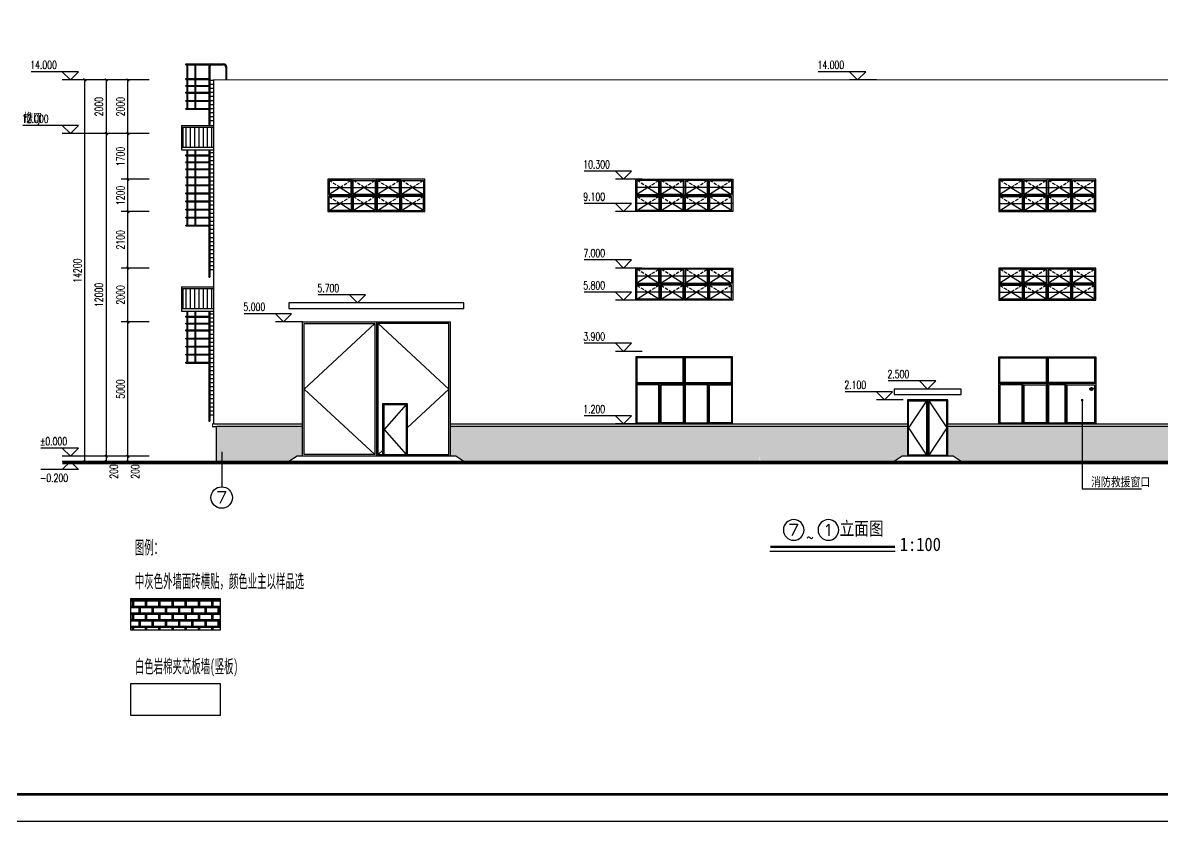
# Model space of a CAD drawing. Extents: x 4267484 to 4395158, y -674551 to -235742.
# Drawn here: x 4309795 to 4352166, y -548644 to -518944 of the extents above; entities that cross this region are included whole.
import ezdxf
from ezdxf.enums import TextEntityAlignment as Align

# ---------------------------------------------------------------- set-up
doc = ezdxf.new("R2010")
doc.units = 0
doc.header["$LTSCALE"] = 1000
doc.header["$MEASUREMENT"] = 0
doc.linetypes.add('DASH', pattern=[0.35, 0.25, -0.1])
doc.layers.get('0').update_dxf_attribs({"linetype": 'CONTINUOUS'})
doc.layers.get('Defpoints').update_dxf_attribs({"linetype": 'CONTINUOUS'})
doc.layers.add('_0', color=7, linetype='CONTINUOUS', lineweight=25)
for name, color, linetype in [('AXIS', 3, 'CONTINUOUS'), ('AXIS_TEXT', 7, 'CONTINUOUS'), ('DIM_ELEV', 3, 'CONTINUOUS'), ('DIM_LEAD', 3, 'CONTINUOUS'), ('PUB_DIM', 3, 'CONTINUOUS'), ('PUB_HATCH', 8, 'CONTINUOUS'), ('PUB_TEXT', 7, 'CONTINUOUS'), ('PUB_TITLE', 4, 'CONTINUOUS'), ('WINDOW', 4, 'CONTINUOUS'), ('图名', 15, 'CONTINUOUS'), ('填充', 251, 'CONTINUOUS'), ('爬梯', 8, 'CONTINUOUS')]:
    doc.layers.add(name, color=color, linetype=linetype)
doc.styles.add('_HZTXT', font='txt.shx', dxfattribs={"width": 0.8, "bigfont": 'HZTXT.shx'})
doc.styles.add('_TCH_AXIS', font='COMPLEX', dxfattribs={"bigfont": 'GBCBIG'})
doc.styles.add('_TCH_DIM', font='SIMPLEX', dxfattribs={"bigfont": 'GBCBIG'})
doc.styles.add('_TCH_DIM_T3', font='SIMPLEX', dxfattribs={"width": 0.705882, "bigfont": 'GBCBIG'})
doc.styles.add('COMPLEX', font='COMPLEX')
doc.styles.add('STYLE-黑体', font='simhei.ttf')
doc.styles.add('宋体', font='', dxfattribs={"width": 0.7})
doc.styles.get('宋体').set_extended_font_data('SimSun')
doc.dimstyles.new('_TCH_ARCH&&100', dxfattribs={"dimtxt": 297.5, "dimasz": 100, "dimexe": 250, "dimexo": 300, "dimgap": 126.25, "dimtad": 1, "dimdec": 0, "dimzin": 0, "dimdsep": 46, "dimtxsty": '_TCH_DIM_T3', "dimblk": 'ARCHTICK', "dimcen": 0.09, "dimclrt": 7, "dimazin": 2, "dimtfac": 1, "dimtdec": 0, "dimtix": 1, "dimtmove": 2, "dimatfit": 3, "dimfxl": 0, "dimtolj": 1, "dimtzin": 0, "dimarcsym": 0})

# ---------------------------------------------------------------- blocks, each defined once
blk = doc.blocks.new('_ArchTick')
at = {"color": 0, "linetype": 'ByBlock', "const_width": 0.4}
blk.add_lwpolyline([(-0.5, -0.5), (0.5, 0.5)], dxfattribs=at)
blk = doc.blocks.new('*D192')
at = {"layer": 'Defpoints', "color": 0}
for p in [(4313703, -521066), (4314791, -521066), (4314791, -523067)]:
    blk.add_point(p, dxfattribs=at)
at = {"layer": 'PUB_DIM', "color": 0, "lineweight": -2}
for p, q in [((4314491, -521066), (4313453, -521066)), ((4313703, -523067), (4313703, -521066)), ((4314491, -523067), (4313453, -523067))]:
    blk.add_line(p, q, dxfattribs=at)
at = {"layer": 'PUB_DIM', "color": 0, "lineweight": -2, "xscale": 100, "yscale": 100, "zscale": 100}
for p, rotation in [((4313703, -521066), 90), ((4313703, -523067), 270)]:
    blk.add_blockref('_ArchTick', p, dxfattribs=dict(at, rotation=rotation))
at = {"layer": 'PUB_DIM', "color": 7, "insert": (4313428, -522066), "char_height": 297.5, "attachment_point": 5, "rotation": 90, "style": '_TCH_DIM_T3'}
blk.add_mtext('\\A1;2000', dxfattribs=at)
blk = doc.blocks.new('*D193')
at = {"layer": 'Defpoints', "color": 0}
for p in [(4313703, -523067), (4314791, -523067), (4314791, -524767)]:
    blk.add_point(p, dxfattribs=at)
at = {"layer": 'PUB_DIM', "color": 0, "lineweight": -2}
for p, q in [((4314491, -523067), (4313453, -523067)), ((4313703, -524767), (4313703, -523067)), ((4314491, -524767), (4313453, -524767))]:
    blk.add_line(p, q, dxfattribs=at)
at = {"layer": 'PUB_DIM', "color": 0, "lineweight": -2, "xscale": 100, "yscale": 100, "zscale": 100}
for p, rotation in [((4313703, -523067), 90), ((4313703, -524767), 270)]:
    blk.add_blockref('_ArchTick', p, dxfattribs=dict(at, rotation=rotation))
at = {"layer": 'PUB_DIM', "color": 7, "insert": (4313428, -523917), "char_height": 297.5, "attachment_point": 5, "rotation": 90, "style": '_TCH_DIM_T3'}
blk.add_mtext('\\A1;1700', dxfattribs=at)
blk = doc.blocks.new('*D194')
at = {"layer": 'Defpoints', "color": 0}
for p in [(4313703, -524767), (4314791, -524767), (4314791, -525967)]:
    blk.add_point(p, dxfattribs=at)
at = {"layer": 'PUB_DIM', "color": 0, "lineweight": -2}
for p, q in [((4314491, -524767), (4313453, -524767)), ((4313703, -525967), (4313703, -524767)), ((4314491, -525967), (4313453, -525967))]:
    blk.add_line(p, q, dxfattribs=at)
at = {"layer": 'PUB_DIM', "color": 0, "lineweight": -2, "xscale": 100, "yscale": 100, "zscale": 100}
for p, rotation in [((4313703, -524767), 90), ((4313703, -525967), 270)]:
    blk.add_blockref('_ArchTick', p, dxfattribs=dict(at, rotation=rotation))
at = {"layer": 'PUB_DIM', "color": 7, "insert": (4313428, -525367), "char_height": 297.5, "attachment_point": 5, "rotation": 90, "style": '_TCH_DIM_T3'}
blk.add_mtext('\\A1;1200', dxfattribs=at)
blk = doc.blocks.new('*D195')
at = {"layer": 'Defpoints', "color": 0}
for p in [(4313703, -525967), (4314791, -525967), (4314791, -528067)]:
    blk.add_point(p, dxfattribs=at)
at = {"layer": 'PUB_DIM', "color": 0, "lineweight": -2}
for p, q in [((4314491, -525967), (4313453, -525967)), ((4313703, -528067), (4313703, -525967)), ((4314491, -528067), (4313453, -528067))]:
    blk.add_line(p, q, dxfattribs=at)
at = {"layer": 'PUB_DIM', "color": 0, "lineweight": -2, "xscale": 100, "yscale": 100, "zscale": 100}
for p, rotation in [((4313703, -525967), 90), ((4313703, -528067), 270)]:
    blk.add_blockref('_ArchTick', p, dxfattribs=dict(at, rotation=rotation))
at = {"layer": 'PUB_DIM', "color": 7, "insert": (4313428, -527017), "char_height": 297.5, "attachment_point": 5, "rotation": 90, "style": '_TCH_DIM_T3'}
blk.add_mtext('\\A1;2100', dxfattribs=at)
blk = doc.blocks.new('*D196')
at = {"layer": 'Defpoints', "color": 0}
for p in [(4313703, -528067), (4314791, -528067), (4314791, -530067)]:
    blk.add_point(p, dxfattribs=at)
at = {"layer": 'PUB_DIM', "color": 0, "lineweight": -2}
for p, q in [((4314491, -528067), (4313453, -528067)), ((4313703, -530067), (4313703, -528067)), ((4314491, -530067), (4313453, -530067))]:
    blk.add_line(p, q, dxfattribs=at)
at = {"layer": 'PUB_DIM', "color": 0, "lineweight": -2, "xscale": 100, "yscale": 100, "zscale": 100}
for p, rotation in [((4313703, -528067), 90), ((4313703, -530067), 270)]:
    blk.add_blockref('_ArchTick', p, dxfattribs=dict(at, rotation=rotation))
at = {"layer": 'PUB_DIM', "color": 7, "insert": (4313428, -529067), "char_height": 297.5, "attachment_point": 5, "rotation": 90, "style": '_TCH_DIM_T3'}
blk.add_mtext('\\A1;2000', dxfattribs=at)
blk = doc.blocks.new('*D197')
at = {"layer": 'Defpoints', "color": 0}
for p in [(4313703, -530067), (4314791, -530067), (4314791, -535067)]:
    blk.add_point(p, dxfattribs=at)
at = {"layer": 'PUB_DIM', "color": 0, "lineweight": -2}
for p, q in [((4314491, -530067), (4313453, -530067)), ((4313703, -535067), (4313703, -530067)), ((4314491, -535067), (4313453, -535067))]:
    blk.add_line(p, q, dxfattribs=at)
at = {"layer": 'PUB_DIM', "color": 0, "lineweight": -2, "xscale": 100, "yscale": 100, "zscale": 100}
for p, rotation in [((4313703, -530067), 90), ((4313703, -535067), 270)]:
    blk.add_blockref('_ArchTick', p, dxfattribs=dict(at, rotation=rotation))
at = {"layer": 'PUB_DIM', "color": 7, "insert": (4313428, -532567), "char_height": 297.5, "attachment_point": 5, "rotation": 90, "style": '_TCH_DIM_T3'}
blk.add_mtext('\\A1;5000', dxfattribs=at)
blk = doc.blocks.new('*D198')
at = {"layer": 'Defpoints', "color": 0}
for p in [(4313703, -535067), (4314791, -535067), (4314791, -535267)]:
    blk.add_point(p, dxfattribs=at)
at = {"layer": 'PUB_DIM', "color": 0, "lineweight": -2}
for p, q in [((4314491, -535067), (4313453, -535067)), ((4313703, -535067), (4313703, -534967)), ((4313703, -535267), (4313703, -535067)), ((4314491, -535267), (4313453, -535267)), ((4313703, -535267), (4313703, -535367))]:
    blk.add_line(p, q, dxfattribs=at)
at = {"layer": 'PUB_DIM', "color": 0, "lineweight": -2, "xscale": 100, "yscale": 100, "zscale": 100}
for p, rotation in [((4313703, -535067), 270), ((4313703, -535267), 90)]:
    blk.add_blockref('_ArchTick', p, dxfattribs=dict(at, rotation=rotation))
at = {"layer": 'PUB_DIM', "color": 7, "insert": (4313978, -535637), "char_height": 297.5, "attachment_point": 5, "rotation": 90, "style": '_TCH_DIM_T3'}
blk.add_mtext('\\A1;200', dxfattribs=at)
blk = doc.blocks.new('*D199')
at = {"layer": 'Defpoints', "color": 0}
for p in [(4312103, -521066), (4313691, -521066), (4313691, -535267)]:
    blk.add_point(p, dxfattribs=at)
at = {"layer": 'PUB_DIM', "color": 0, "lineweight": -2}
for p, q in [((4313391, -521066), (4311853, -521066)), ((4312103, -535267), (4312103, -521066)), ((4313391, -535267), (4311853, -535267))]:
    blk.add_line(p, q, dxfattribs=at)
at = {"layer": 'PUB_DIM', "color": 0, "lineweight": -2, "xscale": 100, "yscale": 100, "zscale": 100}
for p, rotation in [((4312103, -521066), 90), ((4312103, -535267), 270)]:
    blk.add_blockref('_ArchTick', p, dxfattribs=dict(at, rotation=rotation))
at = {"layer": 'PUB_DIM', "color": 7, "insert": (4311828, -528166), "char_height": 297.5, "attachment_point": 5, "rotation": 90, "style": '_TCH_DIM_T3'}
blk.add_mtext('\\A1;14200', dxfattribs=at)
blk = doc.blocks.new('*D200')
at = {"layer": 'Defpoints', "color": 0}
for p in [(4312903, -521066), (4313691, -521066), (4313691, -523067)]:
    blk.add_point(p, dxfattribs=at)
at = {"layer": 'PUB_DIM', "color": 0, "lineweight": -2}
for p, q in [((4313391, -521066), (4312653, -521066)), ((4312903, -523067), (4312903, -521066)), ((4313391, -523067), (4312653, -523067))]:
    blk.add_line(p, q, dxfattribs=at)
at = {"layer": 'PUB_DIM', "color": 0, "lineweight": -2, "xscale": 100, "yscale": 100, "zscale": 100}
for p, rotation in [((4312903, -521066), 90), ((4312903, -523067), 270)]:
    blk.add_blockref('_ArchTick', p, dxfattribs=dict(at, rotation=rotation))
at = {"layer": 'PUB_DIM', "color": 7, "insert": (4312628, -522066), "char_height": 297.5, "attachment_point": 5, "rotation": 90, "style": '_TCH_DIM_T3'}
blk.add_mtext('\\A1;2000', dxfattribs=at)
blk = doc.blocks.new('*D201')
at = {"layer": 'Defpoints', "color": 0}
for p in [(4312903, -523067), (4313691, -523067), (4313691, -535067)]:
    blk.add_point(p, dxfattribs=at)
at = {"layer": 'PUB_DIM', "color": 0, "lineweight": -2}
for p, q in [((4313391, -523067), (4312653, -523067)), ((4312903, -535067), (4312903, -523067)), ((4313391, -535067), (4312653, -535067))]:
    blk.add_line(p, q, dxfattribs=at)
at = {"layer": 'PUB_DIM', "color": 0, "lineweight": -2, "xscale": 100, "yscale": 100, "zscale": 100}
for p, rotation in [((4312903, -523067), 90), ((4312903, -535067), 270)]:
    blk.add_blockref('_ArchTick', p, dxfattribs=dict(at, rotation=rotation))
at = {"layer": 'PUB_DIM', "color": 7, "insert": (4312628, -529067), "char_height": 297.5, "attachment_point": 5, "rotation": 90, "style": '_TCH_DIM_T3'}
blk.add_mtext('\\A1;12000', dxfattribs=at)
blk = doc.blocks.new('*D202')
at = {"layer": 'Defpoints', "color": 0}
for p in [(4312903, -535067), (4313691, -535067), (4313691, -535267)]:
    blk.add_point(p, dxfattribs=at)
at = {"layer": 'PUB_DIM', "color": 0, "lineweight": -2}
for p, q in [((4313391, -535067), (4312653, -535067)), ((4312903, -535067), (4312903, -534967)), ((4312903, -535267), (4312903, -535067)), ((4313391, -535267), (4312653, -535267)), ((4312903, -535267), (4312903, -535367))]:
    blk.add_line(p, q, dxfattribs=at)
at = {"layer": 'PUB_DIM', "color": 0, "lineweight": -2, "xscale": 100, "yscale": 100, "zscale": 100}
for p, rotation in [((4312903, -535067), 270), ((4312903, -535267), 90)]:
    blk.add_blockref('_ArchTick', p, dxfattribs=dict(at, rotation=rotation))
at = {"layer": 'PUB_DIM', "color": 7, "insert": (4313178, -535637), "char_height": 297.5, "attachment_point": 5, "rotation": 90, "style": '_TCH_DIM_T3'}
blk.add_mtext('\\A1;200', dxfattribs=at)
blk = doc.blocks.new('C-3015')
at = {"layer": 'PUB_HATCH', "linetype": 'DASH', "ltscale": 0.5}
for p, q in [((733687, 126065), (733277, 126325)), ((733687, 126065), (734097, 126325)), ((734587, 126065), (734177, 126325)), ((734587, 126065), (734997, 126325)), ((735487, 126065), (735077, 126325)), ((735487, 126065), (735897, 126325)), ((736387, 126065), (735977, 126325)), ((736387, 126065), (736797, 126325)), ((733277, 125725), (733687, 125465)), ((734097, 125725), (733687, 125465)), ((734177, 125725), (734587, 125465)), ((734997, 125725), (734587, 125465)), ((735077, 125725), (735487, 125465)), ((735897, 125725), (735487, 125465)), ((735977, 125725), (736387, 125465)), ((736797, 125725), (736387, 125465))]:
    blk.add_line(p, q, dxfattribs=at)
at = {"layer": 'PUB_HATCH'}
for p, q in [((736837, 126065), (733237, 126065)), ((733687, 126065), (733277, 125805)), ((733687, 126065), (734097, 125805)), ((734587, 126065), (734177, 125805)), ((734587, 126065), (734997, 125805)), ((735487, 126065), (735077, 125805)), ((735487, 126065), (735897, 125805)), ((736387, 126065), (735977, 125805)), ((736387, 126065), (736797, 125805)), ((736837, 125465), (733237, 125465)), ((733277, 125205), (733687, 125465)), ((734097, 125205), (733687, 125465)), ((734177, 125205), (734587, 125465)), ((734997, 125205), (734587, 125465)), ((735077, 125205), (735487, 125465)), ((735897, 125205), (735487, 125465)), ((735977, 125205), (736387, 125465)), ((736797, 125205), (736387, 125465))]:
    blk.add_line(p, q, dxfattribs=at)
at = {"layer": 'WINDOW', "color": 160}
for p, q in [((734137, 125165), (734137, 126365)), ((735037, 125165), (735037, 126365)), ((735937, 125165), (735937, 126365)), ((736797, 125765), (733237, 125765))]:
    blk.add_line(p, q, dxfattribs=at)
for points in [[(733237, 126365), (736837, 126365), (736837, 125165), (733237, 125165)], [(734097, 126325), (733277, 126325), (733277, 125805), (734097, 125805)], [(734177, 126325), (734997, 126325), (734997, 125805), (734177, 125805)], [(735897, 126325), (735077, 126325), (735077, 125805), (735897, 125805)], [(735977, 126325), (736797, 126325), (736797, 125805), (735977, 125805)], [(734097, 125205), (733277, 125205), (733277, 125725), (734097, 125725)], [(734177, 125205), (734997, 125205), (734997, 125725), (734177, 125725)], [(735897, 125205), (735077, 125205), (735077, 125725), (735897, 125725)], [(735977, 125205), (736797, 125205), (736797, 125725), (735977, 125725)]]:
    blk.add_lwpolyline(points, close=True, dxfattribs=at)
blk = doc.blocks.new('_AXISO')
blk.add_circle((0, 0), 0.5)
at = {"layer": 'AXIS_TEXT', "style": 'COMPLEX', "width": 1.041667}
blk.add_attdef('A', text='', height=0.56, dxfattribs=at).set_placement((-0.25, -0.28), (0.25, -0.28), align=Align.FIT)

msp = doc.modelspace()

# ---------------------------------------------------------------- hatches: boundary and pattern name
at = {"layer": '_0'}
msp.add_hatch(color=0, dxfattribs=at).paths.add_polyline_path([(4349482, -532565.5, -1), (4349582, -532565.5, -1)])
at = {"layer": '填充', "linetype": 'ByBlock', "lineweight": 100}
h = msp.add_hatch(dxfattribs=at)
h.set_pattern_fill('AR-B816C', color=256, scale=200)
h.set_pattern_definition([(0, (-6847198.62, 428455.24), (245.692378, 245.692378), [479.867928, -11.51682]), (0, (-6847444.3, 428466.75), (245.692378, 245.692378), [479.867928, -11.51682]), (90, (-6847198.62, 428455.24), (-245.692378, 245.692378), [-257.20918, 234.175548]), (90, (-6847210.13, 428455.24), (-245.692378, 245.692378), [-257.20918, 234.175548])])
h.paths.add_polyline_path([(4361192.2, -535066.7), (4361392.2, -535066.7), (4361692.2, -535266.7), (4364392.2, -535266.7), (4364392.2, -533966.7), (4361192.2, -533966.7)])
h.paths.add_polyline_path([(4320192.2, -535066.7), (4320192.2, -533966.7), (4316992.2, -533966.7), (4316992.2, -535266.7), (4319692.2, -535266.7), (4319992.2, -535066.7)])
h.paths.add_polyline_path([(4355192.2, -535266.7), (4344692.2, -535266.7), (4344392.2, -535066.7), (4344192.2, -535066.7), (4344192.2, -533966.7), (4355692.2, -533966.7), (4355692.2, -535066.7), (4355492.2, -535066.7)])
h.paths.add_polyline_path([(4337192.2, -533966.7), (4337192.2, -535266.7), (4336992.2, -535266.7), (4336692.2, -535266.7), (4326192.2, -535266.7), (4325892.2, -535066.7), (4325692.2, -535066.7), (4325692.2, -533966.7)])
h.paths.add_polyline_path([(4342692.2, -535066.7), (4342492.2, -535066.7), (4342192.2, -535266.7), (4339192.2, -535266.7), (4337232.7, -535258.9), (4337192.2, -535029.8), (4337192.2, -533966.7), (4342692.2, -533966.7)])
h = msp.add_hatch(dxfattribs=at)
h.set_pattern_fill('AR-B816C', color=256, scale=200)
h.set_pattern_definition([(0, (-6771253.25, 126372.6), (245.692378, 245.692378), [479.867928, -11.51682]), (0, (-6771498.94, 126384.13), (245.692378, 245.692378), [479.867928, -11.51682]), (90, (-6771253.25, 126372.6), (-245.692378, 245.692378), [-257.20918, 234.175548]), (90, (-6771264.77, 126372.6), (-245.692378, 245.692378), [-257.20918, 234.175548])])
h.paths.add_polyline_path([(4313810.9, -540357.2), (4313810.9, -541541.3), (4317128.8, -541541.3), (4317128.8, -540357.2)])
at = {"layer": '爬梯'}
h = msp.add_hatch(dxfattribs=at)
h.set_pattern_fill('ANSI31', color=256, scale=100, angle=45, style=0)
h.set_pattern_definition([(90, (4240943.63, -502953.78), (158.75, 1e-14), [])])
h.paths.add_polyline_path([(4315752.2, -522826.7), (4315752.2, -523566.7), (4316892.2, -523566.7), (4316892.2, -522826.7)])
h = msp.add_hatch(dxfattribs=at)
h.set_pattern_fill('ANSI31', color=256, scale=100, angle=45, style=0)
h.set_pattern_definition([(90, (4240943.63, -508953.78), (158.75, 1e-14), [])])
h.paths.add_polyline_path([(4315752.2, -528826.7), (4315752.2, -529566.7), (4316892.2, -529566.7), (4316892.2, -528826.7)])

# ---------------------------------------------------------------- linework, layer by layer
for points in [[(4326192.2, -529366.7), (4319691.9, -529366.7), (4319691.9, -529566.7), (4326192.2, -529566.7)], [(4344692.2, -532566.7), (4342192.2, -532566.7), (4342192.2, -532766.7), (4344692.2, -532766.7)]]:
    msp.add_lwpolyline(points, close=True)
at = {"color": 0}
for points in [[(4326192.2, -535266.7), (4325892.2, -535066.7), (4319992.2, -535066.7), (4319692.2, -535266.7)], [(4344692.2, -535266.7), (4344392.2, -535066.7), (4342492.2, -535066.7), (4342192.2, -535266.7)]]:
    msp.add_lwpolyline(points, dxfattribs=at)
at = {"layer": '_0', "color": 0}
for p, q in [((4316892.2, -533866.7), (4320192.2, -533866.7)), ((4325692.2, -533866.7), (4337192.2, -533866.7)), ((4337192.2, -533866.7), (4342692.2, -533866.7)), ((4344192.2, -533866.7), (4355692.2, -533866.7)), ((4320192.2, -533966.7), (4316992.2, -533966.7)), ((4337192.2, -533966.7), (4325692.2, -533966.7)), ((4342692.2, -533966.7), (4337192.2, -533966.7)), ((4355692.2, -533966.7), (4344192.2, -533966.7)), ((4370120.2, -535266.7), (4311264.1, -535266.7))]:
    msp.add_line(p, q, dxfattribs=at)
for points, const_width in [([(4364392.2, -535266.7), (4364392.2, -533966.7), (4364532.2, -533966.7), (4364532.2, -533866.7), (4364492.2, -533866.7), (4364492.2, -521066.7), (4316892.2, -521066.2), (4316892.2, -533866.7), (4316852.2, -533866.7), (4316852.2, -533966.7), (4316992.2, -533966.7), (4316992.2, -535266.7)], 40), ([(4370120.2, -535316.7), (4311264.1, -535316.7)], 100)]:
    msp.add_lwpolyline(points, dxfattribs=dict(at, const_width=const_width))
for radius in [60, 50]:
    msp.add_circle((4349532, -532565.5), radius, dxfattribs=at)
at = {"layer": 'AXIS'}
for p, q in [((4349188.1, -532973.7), (4349188.1, -536282.7)), ((4349188.1, -536282.7), (4351392.7, -536282.7))]:
    msp.add_line(p, q, dxfattribs=at)
at = {"layer": 'AXIS', "color": 0}
msp.add_line((4317192.2, -534909.7), (4317192.2, -536203.9), dxfattribs=at)
msp.add_circle((4317192.2, -536603.9), 400, dxfattribs=at)
at = {"layer": 'DIM_ELEV'}
for p, q in [((4311864.1, -520764.2), (4310102.3, -520764.2)), ((4311564.1, -521064.2), (4311264.1, -520764.2)), ((4312264.1, -521064.2), (4311264.1, -521064.2)), ((4311564.1, -521064.2), (4311864.1, -520764.2)), ((4341139.5, -520764.2), (4339377.7, -520764.2)), ((4340839.5, -521064.2), (4340539.5, -520764.2)), ((4341539.5, -521064.2), (4340539.5, -521064.2)), ((4340839.5, -521064.2), (4341139.5, -520764.2)), ((4311864.1, -522766.7), (4309795.2, -522766.7)), ((4311564.1, -523066.7), (4311264.1, -522766.7)), ((4311564.1, -523066.7), (4311864.1, -522766.7)), ((4312264.1, -523066.7), (4311264.1, -523066.7)), ((4332430.9, -524466.7), (4330669.1, -524466.7)), ((4332130.9, -524766.7), (4331830.9, -524466.7)), ((4332130.9, -524766.7), (4332430.9, -524466.7)), ((4332830.9, -524766.7), (4331830.9, -524766.7)), ((4332430.9, -525666.7), (4330669.1, -525666.7)), ((4332130.9, -525966.7), (4331830.9, -525666.7)), ((4332130.9, -525966.7), (4332430.9, -525666.7)), ((4332830.9, -525966.7), (4331830.9, -525966.7)), ((4332430.9, -527766.7), (4330669.1, -527766.7)), ((4332130.9, -528066.7), (4331830.9, -527766.7)), ((4332130.9, -528066.7), (4332430.9, -527766.7)), ((4332830.9, -528066.7), (4331830.9, -528066.7)), ((4322542, -529066.7), (4320780.2, -529066.7)), ((4322242, -529366.7), (4321942, -529066.7)), ((4322242, -529366.7), (4322542, -529066.7)), ((4332430.9, -528966.7), (4330669.1, -528966.7)), ((4332130.9, -529266.7), (4331830.9, -528966.7)), ((4332130.9, -529266.7), (4332430.9, -528966.7)), ((4332830.9, -529266.7), (4331830.9, -529266.7)), ((4319792.2, -529766.7), (4318030.3, -529766.7)), ((4319492.2, -530066.7), (4319192.2, -529766.7)), ((4319492.2, -530066.7), (4319792.2, -529766.7)), ((4320192.2, -530066.7), (4319192.2, -530066.7)), ((4332430.9, -530866.7), (4330669.1, -530866.7)), ((4332130.9, -531166.7), (4331830.9, -530866.7)), ((4332130.9, -531166.7), (4332430.9, -530866.7)), ((4332830.9, -531166.7), (4331830.9, -531166.7)), ((4343742.2, -532266.7), (4341980.3, -532266.7)), ((4343442.2, -532566.7), (4343142.2, -532266.7)), ((4343442.2, -532566.7), (4343742.2, -532266.7)), ((4342138.2, -532666.7), (4340376.3, -532666.7)), ((4341838.2, -532966.7), (4341538.2, -532666.7)), ((4342538.2, -532966.7), (4341538.2, -532966.7)), ((4341838.2, -532966.7), (4342138.2, -532666.7)), ((4332430.9, -533566.7), (4330669.1, -533566.7)), ((4332130.9, -533866.7), (4331830.9, -533566.7)), ((4332830.9, -533866.7), (4331830.9, -533866.7)), ((4332130.9, -533866.7), (4332430.9, -533566.7)), ((4311864.1, -534766.7), (4310465.2, -534766.7)), ((4311564.1, -535066.7), (4311264.1, -534766.7)), ((4312692.8, -535066.7), (4311264.1, -535066.7)), ((4311564.1, -535066.7), (4311864.1, -534766.7)), ((4311864.1, -535566.7), (4310465.2, -535566.7)), ((4311564.1, -535266.7), (4311264.1, -535566.7)), ((4312264.1, -535266.7), (4311264.1, -535266.7)), ((4311564.1, -535266.7), (4311864.1, -535566.7))]:
    msp.add_line(p, q, dxfattribs=at)
at = {"layer": 'DIM_LEAD', "const_width": 48}
msp.add_lwpolyline([(4349188.1, -533003.4, -1), (4349188.1, -532955.4, -1)], format="xyb", close=True, dxfattribs=at)
at = {"layer": 'PUB_DIM'}
for p, q in [((4314190.6, -521066.2), (4311264.1, -521066.2)), ((4314190.6, -523066.7), (4311264.1, -523066.7)), ((4314190.6, -535066.7), (4311264.1, -535066.7))]:
    msp.add_line(p, q, dxfattribs=at)
at = {"layer": 'PUB_TITLE', "color": 4}
msp.add_lwpolyline([(4301057.7, -548644.2), (4385157.7, -548644.2), (4385157.7, -489244.2), (4301057.7, -489244.2)], close=True, dxfattribs=at)
at = {"layer": 'PUB_TITLE', "color": 4, "const_width": 100}
msp.add_lwpolyline([(4303557.7, -547644.2), (4384157.7, -547644.2), (4384157.7, -490244.2), (4303557.7, -490244.2)], close=True, dxfattribs=at)
at = {"layer": 'WINDOW'}
for p, q in [((4320192.2, -535066.7), (4320192.2, -530066.7)), ((4320192.2, -530066.7), (4325692.2, -530066.7)), ((4322942.2, -530066.7), (4322942.2, -535066.7)), ((4325692.2, -530066.7), (4325692.2, -535066.7)), ((4343442.2, -532966.7), (4343442.2, -535066.7)), ((4343442.2, -532966.7), (4343442.2, -535066.7))]:
    msp.add_line(p, q, dxfattribs=at)
at = {"layer": 'WINDOW', "color": 160}
for p, q in [((4332592.2, -532366.7), (4334392.2, -532366.7)), ((4333492.2, -533866.7), (4333492.2, -532366.7)), ((4334392.2, -532366.7), (4336192.2, -532366.7)), ((4335292.2, -533866.7), (4335292.2, -532366.7)), ((4347892.2, -532366.7), (4346092.2, -532366.7)), ((4346992.2, -533866.7), (4346992.2, -532366.7)), ((4349692.2, -532366.7), (4347892.2, -532366.7)), ((4348592.2, -533866.7), (4348592.2, -532366.7))]:
    msp.add_line(p, q, dxfattribs=at)
at = {"layer": 'WINDOW'}
for points in [[(4320252.2, -530126.7), (4322882.2, -530126.7), (4322882.2, -535006.7), (4320252.2, -535006.7)], [(4325632.2, -530126.7), (4323002.2, -530126.7), (4323002.2, -535006.7), (4325632.2, -535006.7)], [(4342732.2, -533006.7), (4343402.2, -533006.7), (4343402.2, -535026.7), (4342732.2, -535026.7)], [(4344152.2, -533006.7), (4343482.2, -533006.7), (4343482.2, -535026.7), (4344152.2, -535026.7)]]:
    msp.add_lwpolyline(points, close=True, dxfattribs=at)
for points in [[(4322882.2, -530126.7), (4320252.2, -532566.7), (4322882.2, -535006.7)], [(4323011.5, -530126.7), (4325641.5, -532566.7), (4324087.9, -534008.1)], [(4344192.2, -535066.7), (4344192.2, -532966.7), (4342692.2, -532966.7), (4342692.2, -535066.7)], [(4343402.2, -533006.7), (4342732.2, -534016.7), (4343402.2, -535026.7)], [(4343482.2, -533006.7), (4344152.2, -534016.7), (4343482.2, -535026.7)], [(4323187.9, -535006.7), (4323187.9, -533106.7), (4324087.9, -533106.7), (4324087.9, -535006.7)], [(4323227.9, -535006.7), (4323227.9, -533146.7), (4324047.9, -533146.7), (4324047.9, -535006.7)], [(4324047.9, -533146.7), (4323227.9, -534076.7), (4324047.9, -535006.7)], [(4323187.9, -534843), (4323011.5, -535006.7)]]:
    msp.add_lwpolyline(points, dxfattribs=at)
at = {"layer": 'WINDOW', "color": 160}
for points in [[(4334392.2, -531366.7), (4332592.2, -531366.7), (4332592.2, -533866.7), (4334392.2, -533866.7)], [(4334352.2, -531406.7), (4332632.2, -531406.7), (4332632.2, -532326.7), (4334352.2, -532326.7)], [(4336192.2, -531366.7), (4334392.2, -531366.7), (4334392.2, -533866.7), (4336192.2, -533866.7)], [(4336152.2, -531406.7), (4334432.2, -531406.7), (4334432.2, -532326.7), (4336152.2, -532326.7)], [(4346092.2, -531366.7), (4347892.2, -531366.7), (4347892.2, -533866.7), (4346092.2, -533866.7)], [(4346132.2, -531406.7), (4347852.2, -531406.7), (4347852.2, -532326.7), (4346132.2, -532326.7)], [(4347892.2, -531366.7), (4349692.2, -531366.7), (4349692.2, -533866.7), (4347892.2, -533866.7)], [(4347932.2, -531406.7), (4349652.2, -531406.7), (4349652.2, -532326.7), (4347932.2, -532326.7)], [(4333452.2, -532406.7), (4332632.2, -532406.7), (4332632.2, -533826.7), (4333452.2, -533826.7)], [(4333532.2, -532406.7), (4334352.2, -532406.7), (4334352.2, -533826.7), (4333532.2, -533826.7)], [(4335252.2, -532406.7), (4334432.2, -532406.7), (4334432.2, -533826.7), (4335252.2, -533826.7)], [(4335332.2, -532406.7), (4336152.2, -532406.7), (4336152.2, -533826.7), (4335332.2, -533826.7)], [(4346952.2, -532406.7), (4346132.2, -532406.7), (4346132.2, -533826.7), (4346952.2, -533826.7)], [(4347032.2, -532406.7), (4347852.2, -532406.7), (4347852.2, -533826.7), (4347032.2, -533826.7)], [(4348552.2, -532406.7), (4347932.2, -532406.7), (4347932.2, -533826.7), (4348552.2, -533826.7)], [(4348632.2, -532406.7), (4349652.2, -532406.7), (4349652.2, -533826.7), (4348632.2, -533826.7)]]:
    msp.add_lwpolyline(points, close=True, dxfattribs=at)
at = {"layer": '图名'}
msp.add_line((4337580.2, -538596.9), (4342236.9, -538596.9), dxfattribs=at)
at = {"layer": '图名', "const_width": 84}
msp.add_lwpolyline([(4337591.9, -538437.1), (4342225.1, -538437.1)], dxfattribs=at)
at = {"layer": '填充', "color": 32}
for points in [[(4313810.9, -540357.2), (4317128.8, -540357.2), (4317128.8, -541541.3), (4313810.9, -541541.3)], [(4313810.9, -543525.5), (4317128.8, -543525.5), (4317128.8, -544709.6), (4313810.9, -544709.6)]]:
    msp.add_lwpolyline(points, close=True, dxfattribs=at)
at = {"layer": '爬梯'}
for p, q in [((4315852.2, -520503.2), (4315852.2, -520473.2)), ((4315852.2, -520473.2), (4317275.9, -520473.2)), ((4315852.2, -520503.2), (4317245.9, -520503.2)), ((4315902.2, -521020.1), (4315902.2, -520503.2)), ((4315932.2, -521020.1), (4315932.2, -520503.2)), ((4316202.2, -521020.1), (4316202.2, -520503.2)), ((4316232.2, -521020.1), (4316232.2, -520503.2)), ((4316717.2, -520553.2), (4316717.2, -522730.1)), ((4316747.2, -520583.2), (4316747.2, -522730.1)), ((4317345.9, -520603.2), (4317345.9, -521066.2)), ((4317375.9, -520573.2), (4317375.9, -521066.2)), ((4315852.2, -521020.1), (4316717.2, -521020.1)), ((4315852.2, -521050.1), (4315852.2, -521020.1)), ((4315852.2, -521050.1), (4316717.2, -521050.1)), ((4315902.2, -521275.1), (4315902.2, -521050.1)), ((4315902.2, -521180.1), (4315902.2, -521050.1)), ((4315932.2, -521275.1), (4315932.2, -521050.1)), ((4315932.2, -521180.1), (4315932.2, -521050.1)), ((4316202.2, -521275.1), (4316202.2, -521050.1)), ((4316202.2, -521180.1), (4316202.2, -521050.1)), ((4316232.2, -521275.1), (4316232.2, -521050.1)), ((4316232.2, -521180.1), (4316232.2, -521050.1)), ((4316747.2, -521080.1), (4316892.2, -521080.1)), ((4315852.2, -521275.1), (4316717.2, -521275.1)), ((4315852.2, -521305.1), (4315852.2, -521275.1)), ((4315852.2, -521305.1), (4316717.2, -521305.1)), ((4315852.2, -521530.1), (4316717.2, -521530.1)), ((4315852.2, -521560.1), (4315852.2, -521530.1)), ((4315852.2, -521560.1), (4316717.2, -521560.1)), ((4315902.2, -521530.1), (4315902.2, -521305.1)), ((4315902.2, -521830.1), (4315902.2, -521560.1)), ((4315932.2, -521530.1), (4315932.2, -521305.1)), ((4315932.2, -521830.1), (4315932.2, -521560.1)), ((4316202.2, -521530.1), (4316202.2, -521305.1)), ((4316202.2, -521830.1), (4316202.2, -521560.1)), ((4316232.2, -521530.1), (4316232.2, -521305.1)), ((4316232.2, -521830.1), (4316232.2, -521560.1)), ((4316747.2, -521230.1), (4316892.2, -521230.1)), ((4316747.2, -521380.1), (4316892.2, -521380.1)), ((4316747.2, -521530.1), (4316892.2, -521530.1)), ((4315852.2, -521830.1), (4316717.2, -521830.1)), ((4315852.2, -521860.1), (4315852.2, -521830.1)), ((4315852.2, -521860.1), (4316717.2, -521860.1)), ((4315902.2, -522130.1), (4315902.2, -521860.1)), ((4315932.2, -522130.1), (4315932.2, -521860.1)), ((4316202.2, -522130.1), (4316202.2, -521860.1)), ((4316232.2, -522130.1), (4316232.2, -521860.1)), ((4316747.2, -521680.1), (4316892.2, -521680.1)), ((4316747.2, -521830.1), (4316892.2, -521830.1)), ((4316747.2, -521980.1), (4316892.2, -521980.1)), ((4315852.2, -522130.1), (4316717.2, -522130.1)), ((4315852.2, -522160.1), (4315852.2, -522130.1)), ((4315852.2, -522160.1), (4316717.2, -522160.1)), ((4316747.2, -522130.1), (4316892.2, -522130.1)), ((4316747.2, -522280.1), (4316892.2, -522280.1)), ((4316747.2, -522430.1), (4316892.2, -522430.1)), ((4315692.2, -522766.7), (4315692.2, -523666.7)), ((4315692.2, -522766.7), (4316892.2, -522766.7)), ((4315752.2, -522826.7), (4315752.2, -523566.7)), ((4315752.2, -522826.7), (4316892.2, -522826.7)), ((4316717.2, -522730.1), (4316747.2, -522730.1)), ((4316747.2, -522580.1), (4316892.2, -522580.1)), ((4315692.2, -523566.7), (4316892.2, -523566.7)), ((4315692.2, -523666.7), (4316892.2, -523666.7)), ((4315902.2, -523861.7), (4315902.2, -523666.7)), ((4315902.2, -523766.7), (4315902.2, -523666.7)), ((4315932.2, -523861.7), (4315932.2, -523666.7)), ((4315932.2, -523766.7), (4315932.2, -523666.7)), ((4316202.2, -523861.7), (4316202.2, -523666.7)), ((4316202.2, -523766.7), (4316202.2, -523666.7)), ((4316232.2, -523861.7), (4316232.2, -523666.7)), ((4316232.2, -523766.7), (4316232.2, -523666.7)), ((4316717.2, -523666.7), (4316717.2, -528405.9)), ((4316747.2, -523666.7), (4316747.2, -528405.9)), ((4315852.2, -523861.7), (4316717.2, -523861.7)), ((4315852.2, -523891.7), (4315852.2, -523861.7)), ((4315852.2, -523891.7), (4316717.2, -523891.7)), ((4315852.2, -524116.7), (4316717.2, -524116.7)), ((4315852.2, -524146.7), (4315852.2, -524116.7)), ((4315902.2, -524116.7), (4315902.2, -523891.7)), ((4315902.2, -524021.7), (4315902.2, -523891.7)), ((4315932.2, -524116.7), (4315932.2, -523891.7)), ((4315932.2, -524021.7), (4315932.2, -523891.7)), ((4316202.2, -524116.7), (4316202.2, -523891.7)), ((4316202.2, -524021.7), (4316202.2, -523891.7)), ((4316232.2, -524116.7), (4316232.2, -523891.7)), ((4316232.2, -524021.7), (4316232.2, -523891.7)), ((4316747.2, -523771.7), (4316892.2, -523771.7)), ((4316747.2, -523921.7), (4316892.2, -523921.7)), ((4316747.2, -524071.7), (4316892.2, -524071.7)), ((4315852.2, -524146.7), (4316717.2, -524146.7)), ((4315852.2, -524371.7), (4316717.2, -524371.7)), ((4315852.2, -524401.7), (4315852.2, -524371.7)), ((4315852.2, -524401.7), (4316717.2, -524401.7)), ((4315902.2, -524371.7), (4315902.2, -524146.7)), ((4315902.2, -524671.7), (4315902.2, -524401.7)), ((4315932.2, -524371.7), (4315932.2, -524146.7)), ((4315932.2, -524671.7), (4315932.2, -524401.7)), ((4316202.2, -524371.7), (4316202.2, -524146.7)), ((4316202.2, -524671.7), (4316202.2, -524401.7)), ((4316232.2, -524371.7), (4316232.2, -524146.7)), ((4316232.2, -524671.7), (4316232.2, -524401.7)), ((4316747.2, -524221.7), (4316892.2, -524221.7)), ((4316747.2, -524371.7), (4316892.2, -524371.7)), ((4316747.2, -524521.7), (4316892.2, -524521.7)), ((4315852.2, -524671.7), (4316717.2, -524671.7)), ((4315852.2, -524701.7), (4315852.2, -524671.7)), ((4315852.2, -524701.7), (4316717.2, -524701.7)), ((4315852.2, -524971.7), (4316717.2, -524971.7)), ((4315852.2, -525001.7), (4315852.2, -524971.7)), ((4315902.2, -524971.7), (4315902.2, -524701.7)), ((4315932.2, -524971.7), (4315932.2, -524701.7)), ((4316202.2, -524971.7), (4316202.2, -524701.7)), ((4316232.2, -524971.7), (4316232.2, -524701.7)), ((4316747.2, -524671.7), (4316892.2, -524671.7)), ((4316747.2, -524821.7), (4316892.2, -524821.7)), ((4316747.2, -524971.7), (4316892.2, -524971.7)), ((4315852.2, -525001.7), (4316717.2, -525001.7)), ((4315852.2, -525271.7), (4316717.2, -525271.7)), ((4315852.2, -525301.7), (4315852.2, -525271.7)), ((4315852.2, -525301.7), (4316717.2, -525301.7)), ((4315902.2, -525271.7), (4315902.2, -525001.7)), ((4315902.2, -525571.7), (4315902.2, -525301.7)), ((4315932.2, -525271.7), (4315932.2, -525001.7)), ((4315932.2, -525571.7), (4315932.2, -525301.7)), ((4316202.2, -525271.7), (4316202.2, -525001.7)), ((4316202.2, -525571.7), (4316202.2, -525301.7)), ((4316232.2, -525271.7), (4316232.2, -525001.7)), ((4316232.2, -525571.7), (4316232.2, -525301.7)), ((4316747.2, -525121.7), (4316892.2, -525121.7)), ((4316747.2, -525271.7), (4316892.2, -525271.7)), ((4315852.2, -525571.7), (4316717.2, -525571.7)), ((4315852.2, -525601.7), (4315852.2, -525571.7)), ((4315852.2, -525601.7), (4316717.2, -525601.7)), ((4315902.2, -525871.7), (4315902.2, -525601.7)), ((4315932.2, -525871.7), (4315932.2, -525601.7)), ((4316202.2, -525871.7), (4316202.2, -525601.7)), ((4316232.2, -525871.7), (4316232.2, -525601.7)), ((4316747.2, -525421.7), (4316892.2, -525421.7)), ((4316747.2, -525571.7), (4316892.2, -525571.7)), ((4316747.2, -525721.7), (4316892.2, -525721.7)), ((4315852.2, -525871.7), (4316717.2, -525871.7)), ((4315852.2, -525901.7), (4315852.2, -525871.7)), ((4315852.2, -525901.7), (4316717.2, -525901.7)), ((4315852.2, -526171.7), (4316717.2, -526171.7)), ((4315852.2, -526201.7), (4315852.2, -526171.7)), ((4315852.2, -526201.7), (4316717.2, -526201.7)), ((4315902.2, -526171.7), (4315902.2, -525901.7)), ((4315902.2, -526471.7), (4315902.2, -526201.7)), ((4315932.2, -526171.7), (4315932.2, -525901.7)), ((4315932.2, -526471.7), (4315932.2, -526201.7)), ((4316202.2, -526171.7), (4316202.2, -525901.7)), ((4316202.2, -526471.7), (4316202.2, -526201.7)), ((4316232.2, -526171.7), (4316232.2, -525901.7)), ((4316232.2, -526471.7), (4316232.2, -526201.7)), ((4316747.2, -525875.3), (4316892.2, -525875.3)), ((4316747.2, -526025.3), (4316892.2, -526025.3)), ((4316747.2, -526175.3), (4316892.2, -526175.3)), ((4315852.2, -526471.7), (4316717.2, -526471.7)), ((4315852.2, -526501.7), (4315852.2, -526471.7)), ((4315852.2, -526501.7), (4316717.2, -526501.7)), ((4316747.2, -526325.3), (4316892.2, -526325.3)), ((4316747.2, -526475.3), (4316892.2, -526475.3)), ((4316747.2, -526625.3), (4316892.2, -526625.3)), ((4316747.2, -526775.3), (4316892.2, -526775.3)), ((4316747.2, -526925.3), (4316892.2, -526925.3)), ((4316747.2, -527075.3), (4316892.2, -527075.3)), ((4316747.2, -527225.3), (4316892.2, -527225.3)), ((4316747.2, -527375.3), (4316892.2, -527375.3)), ((4316747.2, -527525.3), (4316892.2, -527525.3)), ((4316747.2, -527669.7), (4316892.2, -527669.7)), ((4316747.2, -527819.7), (4316892.2, -527819.7)), ((4316747.2, -527969.7), (4316892.2, -527969.7)), ((4316747.2, -528119.7), (4316892.2, -528119.7)), ((4315692.2, -528766.7), (4315692.2, -529666.7)), ((4315692.2, -528766.7), (4316892.2, -528766.7)), ((4316717.2, -528405.9), (4316747.2, -528405.9)), ((4315752.2, -528826.7), (4315752.2, -529566.7)), ((4315752.2, -528826.7), (4316892.2, -528826.7)), ((4315692.2, -529566.7), (4316892.2, -529566.7)), ((4315692.2, -529666.7), (4316892.2, -529666.7)), ((4315852.2, -529861.7), (4316717.2, -529861.7)), ((4315852.2, -529891.7), (4315852.2, -529861.7)), ((4315852.2, -529891.7), (4316717.2, -529891.7)), ((4315902.2, -529861.7), (4315902.2, -529666.7)), ((4315902.2, -529766.7), (4315902.2, -529666.7)), ((4315902.2, -530116.7), (4315902.2, -529891.7)), ((4315902.2, -530021.7), (4315902.2, -529891.7)), ((4315932.2, -529861.7), (4315932.2, -529666.7)), ((4315932.2, -529766.7), (4315932.2, -529666.7)), ((4315932.2, -530116.7), (4315932.2, -529891.7)), ((4315932.2, -530021.7), (4315932.2, -529891.7)), ((4316202.2, -529861.7), (4316202.2, -529666.7)), ((4316202.2, -529766.7), (4316202.2, -529666.7)), ((4316202.2, -530116.7), (4316202.2, -529891.7)), ((4316202.2, -530021.7), (4316202.2, -529891.7)), ((4316232.2, -529861.7), (4316232.2, -529666.7)), ((4316232.2, -529766.7), (4316232.2, -529666.7)), ((4316232.2, -530116.7), (4316232.2, -529891.7)), ((4316232.2, -530021.7), (4316232.2, -529891.7)), ((4316717.2, -529666.7), (4316717.2, -531566.7)), ((4316747.2, -529666.7), (4316747.2, -531566.7)), ((4316747.2, -529771.7), (4316892.2, -529771.7)), ((4316747.2, -529921.7), (4316892.2, -529921.7)), ((4315852.2, -530116.7), (4316717.2, -530116.7)), ((4315852.2, -530146.7), (4315852.2, -530116.7)), ((4315852.2, -530146.7), (4316717.2, -530146.7)), ((4315852.2, -530371.7), (4316717.2, -530371.7)), ((4315852.2, -530401.7), (4315852.2, -530371.7)), ((4315852.2, -530401.7), (4316717.2, -530401.7)), ((4315902.2, -530371.7), (4315902.2, -530146.7)), ((4315902.2, -530671.7), (4315902.2, -530401.7)), ((4315932.2, -530371.7), (4315932.2, -530146.7)), ((4315932.2, -530671.7), (4315932.2, -530401.7)), ((4316202.2, -530371.7), (4316202.2, -530146.7)), ((4316202.2, -530671.7), (4316202.2, -530401.7)), ((4316232.2, -530371.7), (4316232.2, -530146.7)), ((4316232.2, -530671.7), (4316232.2, -530401.7)), ((4316747.2, -530071.7), (4316892.2, -530071.7)), ((4316747.2, -530221.7), (4316892.2, -530221.7)), ((4316747.2, -530371.7), (4316892.2, -530371.7)), ((4315852.2, -530671.7), (4316717.2, -530671.7)), ((4315852.2, -530701.7), (4315852.2, -530671.7)), ((4315852.2, -530701.7), (4316717.2, -530701.7)), ((4315902.2, -530971.7), (4315902.2, -530701.7)), ((4315932.2, -530971.7), (4315932.2, -530701.7)), ((4316202.2, -530971.7), (4316202.2, -530701.7)), ((4316232.2, -530971.7), (4316232.2, -530701.7)), ((4316747.2, -530521.7), (4316892.2, -530521.7)), ((4316747.2, -530671.7), (4316892.2, -530671.7)), ((4316747.2, -530821.7), (4316892.2, -530821.7)), ((4315852.2, -530971.7), (4316717.2, -530971.7)), ((4315852.2, -531001.7), (4315852.2, -530971.7)), ((4315852.2, -531001.7), (4316717.2, -531001.7)), ((4315852.2, -531271.7), (4316717.2, -531271.7)), ((4315852.2, -531301.7), (4315852.2, -531271.7)), ((4315852.2, -531301.7), (4316717.2, -531301.7)), ((4315902.2, -531271.7), (4315902.2, -531001.7)), ((4315902.2, -531566.7), (4315902.2, -531301.7)), ((4315932.2, -531271.7), (4315932.2, -531001.7)), ((4315932.2, -531566.7), (4315932.2, -531301.7)), ((4316202.2, -531271.7), (4316202.2, -531001.7)), ((4316202.2, -531566.7), (4316202.2, -531301.7)), ((4316232.2, -531271.7), (4316232.2, -531001.7)), ((4316232.2, -531566.7), (4316232.2, -531301.7)), ((4316747.2, -530971.7), (4316892.2, -530971.7)), ((4316747.2, -531121.7), (4316892.2, -531121.7)), ((4316747.2, -531271.7), (4316892.2, -531271.7)), ((4315852.2, -531571.7), (4316717.2, -531571.7)), ((4315852.2, -531601.7), (4315852.2, -531571.7)), ((4315852.2, -531601.7), (4316717.2, -531601.7)), ((4316717.2, -531566.7), (4316717.2, -533761.6)), ((4316747.2, -531421.7), (4316892.2, -531421.7)), ((4316747.2, -531566.7), (4316747.2, -533761.6)), ((4316747.2, -531575.3), (4316892.2, -531575.3)), ((4316747.2, -531725.3), (4316892.2, -531725.3)), ((4316747.2, -531875.3), (4316892.2, -531875.3)), ((4316747.2, -532025.3), (4316892.2, -532025.3)), ((4316747.2, -532175.3), (4316892.2, -532175.3)), ((4316747.2, -532325.3), (4316892.2, -532325.3)), ((4316747.2, -532475.3), (4316892.2, -532475.3)), ((4316747.2, -532625.3), (4316892.2, -532625.3)), ((4316747.2, -532775.3), (4316892.2, -532775.3)), ((4316747.2, -532925.3), (4316892.2, -532925.3)), ((4316747.2, -533075.3), (4316892.2, -533075.3)), ((4316747.2, -533225.3), (4316892.2, -533225.3)), ((4316747.2, -533375.3), (4316892.2, -533375.3)), ((4316717.2, -533761.6), (4316747.2, -533761.6)), ((4316747.2, -533525.3), (4316892.2, -533525.3))]:
    msp.add_line(p, q, dxfattribs=at)
for centre, radius, start, end in [((4316797.2, -520553.2), 80, 90, 180), ((4316827.2, -520583.2), 80, 90, 180), ((4317245.9, -520603.2), 100, 0, 90), ((4317275.9, -520573.2), 100, 0, 90)]:
    msp.add_arc(centre, radius, start, end, dxfattribs=at)

# ---------------------------------------------------------------- block references
at = {"xscale": -1}
for p in [(5057978.8, -651131.4), (5082928.8, -651131.4), (5082928.8, -654431.4)]:
    msp.add_blockref('C-3015', p, dxfattribs=at)
for p in [(3599355.5, -651131.4), (3599355.5, -654431.4)]:
    msp.add_blockref('C-3015', p)
at = {"layer": 'AXIS'}
ref = msp.add_blockref('_AXISO', (4338463.2, -537810), dxfattribs=dict(at, xscale=-768, yscale=768, zscale=768))
ref.add_attrib('A', '7', dxfattribs={"layer": 'AXIS_TEXT', "height": 434.4, "style": '_TCH_AXIS', "width": 1.5}).set_placement((4338246, -538027.2), (4338680.5, -538027.2), align=Align.FIT)
ref = msp.add_blockref('_AXISO', (4339751.5, -537810), dxfattribs=dict(at, xscale=-768, yscale=768, zscale=768))
ref.add_attrib('A', '1', dxfattribs={"layer": 'AXIS_TEXT', "height": 434.4, "style": '_TCH_AXIS', "width": 2.333333}).set_placement((4339534.3, -538027.2), (4339968.7, -538027.2), align=Align.FIT)

# ---------------------------------------------------------------- texts
at = {"layer": 'AXIS_TEXT', "color": 0, "style": '_TCH_AXIS', "width": 1.5}
msp.add_text('7', height=452.5, dxfattribs=at).set_placement((4316965.9, -536830.1), (4317418.4, -536830.1), align=Align.FIT)
at = {"layer": 'PUB_DIM', "style": '_HZTXT', "width": 0.8}
msp.add_text('消防救援窗口', height=365.69, dxfattribs=at).set_placement((4349522.4, -536222.5, 3517.8))
at = {"layer": 'PUB_TEXT', "style": '_TCH_DIM', "width": 0.705882}
for s, p in [('14.000', (4310072.3, -520659.2)), ('14.000', (4339347.7, -520659.2)), ('12.000', (4309765.2, -522661.7)), (')', (4310326.7, -522661.7)), ('10.300', (4330639.1, -524361.7)), ('9.100', (4330639.1, -525561.7)), ('7.000', (4330639.1, -527661.7)), ('5.700', (4320750.2, -528961.7)), ('5.800', (4330639.1, -528861.7)), ('5.000', (4318000.3, -529661.7)), ('3.900', (4330639.1, -530761.7)), ('2.500', (4341950.3, -532161.7)), ('2.100', (4340346.3, -532561.7)), ('1.200', (4330639.1, -533461.7)), ('%%P0.000', (4310435.2, -534661.7)), ('-0.200', (4310435.2, -536021.7))]:
    msp.add_text(s, height=297.5, dxfattribs=at).set_placement(p)
at = {"layer": 'PUB_TEXT', "style": '_TCH_DIM'}
msp.add_text('檐口', height=337.59, dxfattribs=at).set_placement((4309835.2, -522661.7))
at = {"layer": 'PUB_TEXT', "color": 7, "linetype": 'Continuous', "style": 'STYLE-黑体', "width": 0.5}
for s, height, p in [('图例：', 499.79, (4313962.2, -538711.1)), ('中灰色外墙面砖横贴，颜色业主以样品选', 499.794, (4313962.2, -539963.7)), ('白色岩棉夹芯板墙(竖板)', 499.794, (4313962.2, -543132.1))]:
    msp.add_text(s, height=height, dxfattribs=at).set_placement(p)
at = {"layer": '图名', "style": '宋体'}
for s, width, p in [('立面图', 0.8, (4340169.7, -538004.1)), ('~', 0.8, (4338931.7, -538351.5)), ('1:100', 0.9, (4342406.9, -538593.8))]:
    msp.add_text(s, height=500, dxfattribs=dict(at, width=width)).set_placement(p)

# ---------------------------------------------------------------- dimensions: what is measured, and where the dimension line sits
at = {"layer": 'PUB_DIM'}
for p1, p2, distance, picture, middle in [((4313690.6396, -535266.7338), (4313690.6396, -521066.24), 1587.7287, '*D199', (4311827.9109, -528166.4869)), ((4313690.6396, -523066.7338), (4313690.6396, -521066.24), 787.7287, '*D200', (4312627.9109, -522066.4869)), ((4314790.6396, -523066.7338), (4314790.6396, -521066.24), 1087.7287, '*D192', (4313427.9109, -522066.4869)), ((4313690.6, -535066.7), (4313690.6, -523066.7), 787.7, '*D201', (4312627.9, -529066.7)), ((4314790.6, -524766.7), (4314790.6, -523066.7), 1087.7, '*D193', (4313427.9, -523916.7)), ((4314790.6, -525966.7), (4314790.6, -524766.7), 1087.7, '*D194', (4313427.9, -525366.7)), ((4314790.6, -528066.7), (4314790.6, -525966.7), 1087.7, '*D195', (4313427.9, -527016.7)), ((4314790.6, -530066.7), (4314790.6, -528066.7), 1087.7, '*D196', (4313427.9, -529066.7)), ((4314790.6, -535066.7), (4314790.6, -530066.7), 1087.7, '*D197', (4313427.9, -532566.7))]:
    dim = msp.add_aligned_dim(p1=p1, p2=p2, distance=distance, dimstyle='_TCH_ARCH&&100', dxfattribs=at)
    dim.commit()
    dim.dimension.update_dxf_attribs({"geometry": picture, "text_midpoint": middle})
for base, p1, p2, picture, middle in [((4312902.9, -535066.7), (4313690.6, -535266.7), (4313690.6, -535066.7), '*D202', (4313177.9, -535636.7)), ((4313702.9, -535066.7), (4314790.6, -535266.7), (4314790.6, -535066.7), '*D198', (4313977.9, -535636.7))]:
    dim = msp.add_linear_dim(base=base, p1=p1, p2=p2, angle=90, dimstyle='_TCH_ARCH&&100', dxfattribs=at)
    dim.commit()
    dim.dimension.update_dxf_attribs({"geometry": picture, "text_midpoint": middle, "dimtype": 129})

doc.saveas('drawing.dxf')
